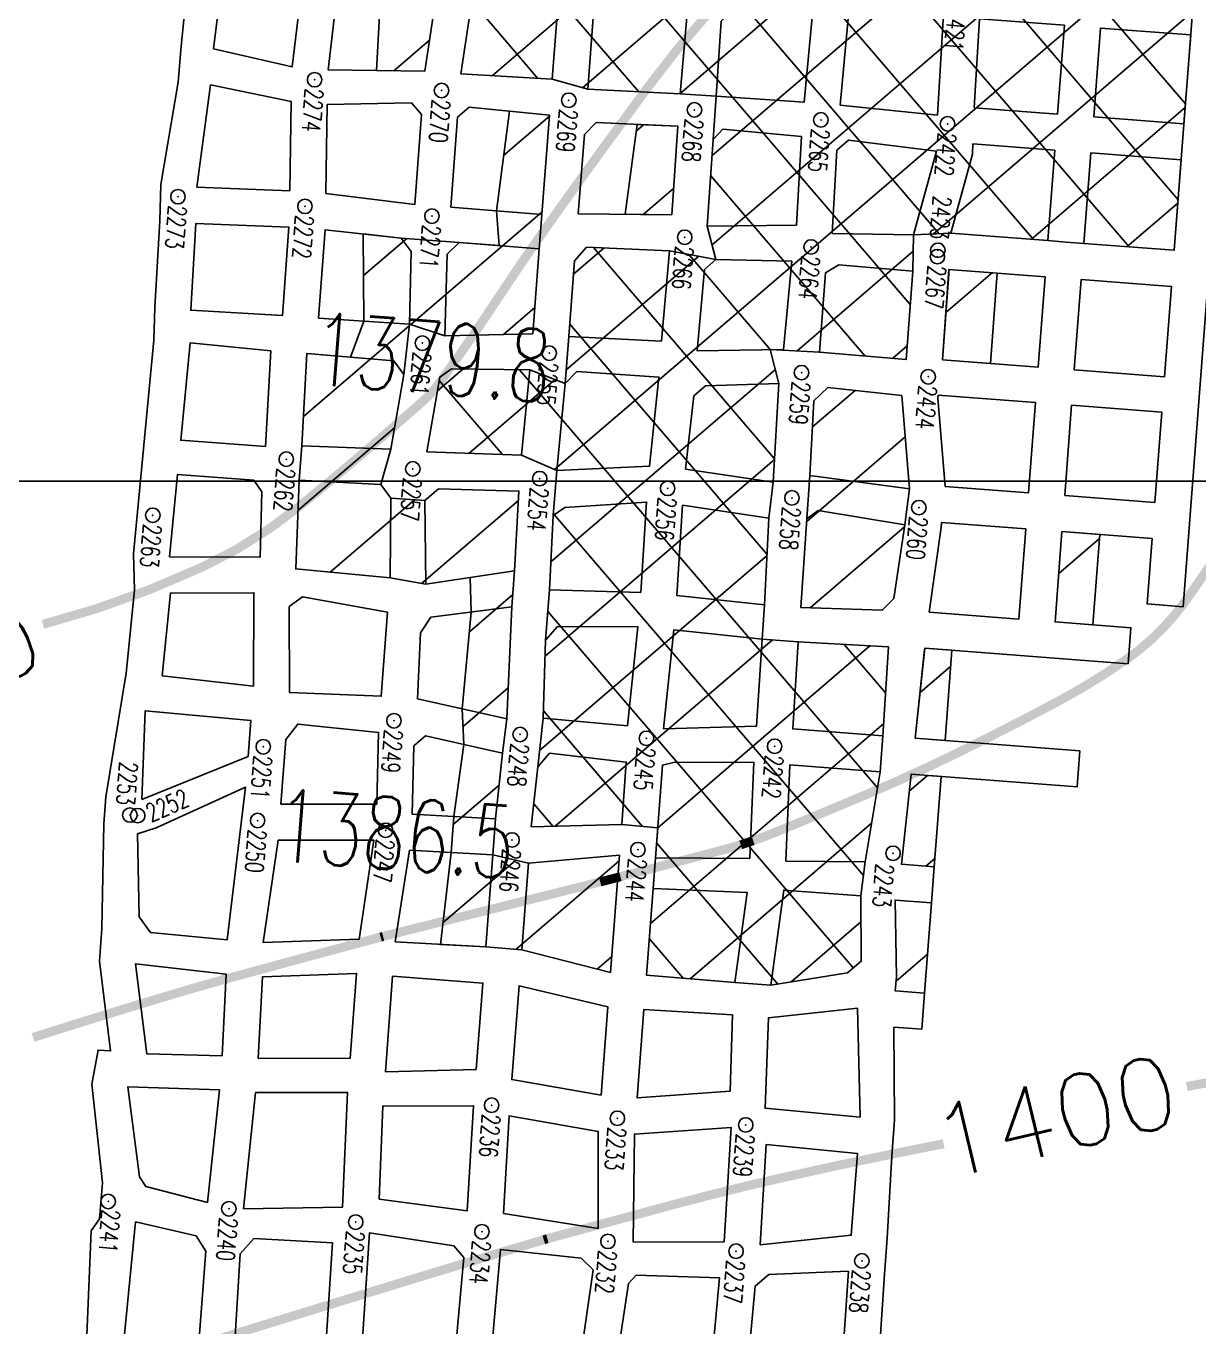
# Model space of a CAD drawing. Header units: inches. Extents: x 10131215 to 10153225, y 3476725 to 3491422.
# Drawn here: x 10138275 to 10138923, y 3483533 to 3484251 of the extents above; entities that cross this region are included whole.
import ezdxf
from ezdxf.enums import TextEntityAlignment as Align

# ---------------------------------------------------------------- set-up
doc = ezdxf.new("R2010")
doc.units = ezdxf.units.IN
doc.header["$LTSCALE"] = 100
doc.header["$MEASUREMENT"] = 0
doc.header["$PDMODE"] = 32
doc.header["$PDSIZE"] = 8
doc.layers.get('0').update_dxf_attribs({"color": 60, "linetype": 'CONTINUOUS'})
for name, color, linetype in [('ELEVATIONS-UPEER MASON-CONTOURS', 175, 'CONTINUOUS'), ('ELEVATIONS-UPPER MASON-SPOT', 175, 'CONTINUOUS'), ('GRID COORDINATES-VA SOUTH NAD27', 252, 'CONTINUOUS'), ('MINE WORKINGS-ADVANCED-SURVEYED', 7, 'CONTINUOUS'), ('MINE WORKINGS-RETREAT AREA', 4, 'CONTINUOUS'), ('SPADS-LABEL', 90, 'CONTINUOUS'), ('SPADS-SYMBOL', 90, 'CONTINUOUS')]:
    doc.layers.add(name, color=color, linetype=linetype)
doc.styles.add('LEV', font='SIMPLEX.shx', dxfattribs={"width": 0.7, "height": 40})
doc.styles.add('SP', font='SIMPLEX', dxfattribs={"width": 0.75, "height": 12})
doc.styles.get("Standard").update_dxf_attribs({"font": 'simplex.shx'})

# ---------------------------------------------------------------- blocks, each defined once
blk = doc.blocks.new('*X9')
at = {"color": 0}
for p, q in [((778046.29, 181586), (777533.67, 182098.62)), ((778046.31, 181532.94), (777531.26, 182047.99)), ((778021.32, 181504.9), (777532.99, 181993.24)), ((777968.31, 181504.88), (777533.77, 181939.42)), ((777713.41, 181569.36), (778046.18, 181902.13)), ((777767.29, 181570.2), (777976.23, 181779.14)), ((777787.71, 181537.59), (777976.24, 181726.13)), ((777916.1, 181504.06), (777718.3, 181701.86)), ((777791.49, 181488.34), (777996.34, 181693.19)), ((777714.12, 181357.94), (778046.26, 181690.08)), ((777903.22, 181463.9), (777716.86, 181650.26)), ((777912.88, 181503.66), (778046.28, 181637.06)), ((777663.22, 181572.21), (777707.75, 181616.73)), ((777744.53, 181569.56), (777696.21, 181617.88)), ((777688.43, 181572.63), (777648.74, 181612.31)), ((777967.13, 181504.88), (778046.3, 181584.05)), ((778020.18, 181504.9), (778046.31, 181531.03)), ((777880.58, 181433.51), (777787.8, 181526.29)), ((777842.62, 181433.41), (777902.58, 181493.37)), ((777716.4, 181413.25), (777784.61, 181481.46)), ((777716.41, 181466.29), (777732.18, 181482.07)), ((777834.93, 181373.09), (777726.15, 181481.88)), ((777828.01, 181433.05), (777779, 181482.06)), ((777895.64, 181433.39), (777903.29, 181441.04)), ((777834.87, 181320.12), (777716.41, 181438.59)), ((777716.07, 181306.85), (777831.6, 181422.39)), ((777646.37, 181396.25), (777659.46, 181409.35)), ((777666.39, 181363.24), (777710.64, 181407.49)), ((777905.65, 181196.31), (777690.58, 181411.38)), ((777684.9, 181364.03), (777646.92, 181402)), ((777716.87, 181254.63), (777834.94, 181372.69)), ((777901.6, 181147.33), (777715.43, 181333.49)), ((777717.82, 181202.54), (777834.89, 181319.61)), ((777899.94, 181095.96), (777716.45, 181279.44)), ((777729.73, 181161.41), (777841.59, 181273.27)), ((777786.22, 181164.87), (777895.47, 181274.12)), ((777906.09, 181248.9), (777881.14, 181273.85)), ((777786.27, 181111.89), (777906.33, 181231.95)), ((777777.84, 181165.02), (777718.28, 181224.58)), ((777810.53, 181083.12), (777903.89, 181176.48)), ((777728.54, 181161.29), (777716.88, 181172.95)), ((777858.97, 181083.89), (777786.24, 181156.62)), ((777866.04, 181085.59), (777902.2, 181121.75)), ((777806.69, 181083.14), (777786.28, 181103.55))]:
    blk.add_line(p, q, dxfattribs=at)
blk = doc.blocks.new('*X10')
at = {"color": 0}
for p, q in [((777608.74, 181570.75), (777627.03, 181589.05)), ((777672.81, 181528.76), (777696.42, 181552.37)), ((777744.79, 181547.71), (777748.68, 181551.6)), ((777752.27, 181502.16), (777767.88, 181517.76)), ((777628.78, 181431.7), (777696.41, 181499.33)), ((777923.17, 181460.92), (777947.12, 181484.88)), ((777600.73, 181456.68), (777622.92, 181478.87)), ((777680.26, 181430.15), (777696.41, 181446.29)), ((777573.6, 181376.51), (777628.02, 181430.94)), ((777854.52, 181392.27), (777876.45, 181414.2)), ((777855.31, 181340.03), (777905.99, 181390.71)), ((777574.56, 181324.44), (777624.23, 181374.11)), ((777860.92, 181292.6), (777909.5, 181341.19)), ((777996.39, 181322.01), (778017.39, 181343.01)), ((777594.97, 181291.82), (777638.39, 181335.24)), ((777645.69, 181289.51), (777695.55, 181339.37)), ((777674.17, 181264.95), (777696.45, 181287.24)), ((777925, 181250.62), (777940.8, 181266.42)), ((777674.67, 181212.42), (777697.91, 181235.67)), ((777923.28, 181195.86), (777932.57, 181205.16)), ((777673.45, 181158.17), (777697, 181181.72)), ((777935.61, 181155.16), (777940.22, 181159.77)), ((777671.94, 181103.63), (777709.41, 181141.09)), ((777713.38, 181092.03), (777766.26, 181144.91)), ((777924.02, 181090.54), (777940.24, 181106.76)), ((777758.91, 181084.53), (777766.28, 181091.9))]:
    blk.add_line(p, q, dxfattribs=at)

msp = doc.modelspace()

# ---------------------------------------------------------------- linework, layer by layer
at = {"layer": 'ELEVATIONS-UPEER MASON-CONTOURS', "const_width": 5}
for points in [[(10135978.88, 3483263.25, 0), (10135880.17, 3483248.32, 0.000547)], [(10136147.76, 3483288.54, 0.000001), (10135988.51, 3483264.69, 0.000023)], [(10139638.83, 3483431.71, 0.000001), (10139693.52, 3483463.69, 0.000011)], [(10138804.87, 3484318.68, 0.000002), (10138743.64, 3484310.02, 0.000372)], [(10137623.41, 3484107.95, 0), (10137609.74, 3484100.71, -0.000133)], [(10138738.73, 3484588.48, -0.000001), (10138730.53, 3484585.1, -0.00003)], [(10139736.41, 3483488.78, -0.000003), (10139816.89, 3483535.85, -0.000201)], [(10138881.68, 3484329.51, -0.000037), (10138830.16, 3484322.25, 0.000077)], [(10138666.65, 3484273.76, 0.033928), (10138618.81, 3484217.51, 0.001908), (10138593.93, 3484183.61, 0.001963), (10138570, 3484150.47, 0.009693), (10138535.63, 3484100.47, -0.010686), (10138504.37, 3484055.18, -0.055149), (10138493.84, 3484043.55, -0.009854), (10138427.19, 3483986.81, -0.063196), (10138372.05, 3483952.29, -0.044136), (10138284.57, 3483920.87)], [(10138949.4, 3483393.11, -0.000024), (10138934.64, 3483386.2, -0.008504), (10138834.19, 3483341.3, 0.006474), (10138702.02, 3483282.86, 0.003016), (10138619.25, 3483244.37, 0.011317), (10138597.49, 3483233.49, 0.000202), (10138591.61, 3483230.37, 0.000208), (10138585.89, 3483227.34, 0.000707), (10138561.24, 3483214.2, 0.000088), (10138364.02, 3483108.7, 0.00524), (10138179.46, 3483007.42, -0.008789), (10138068.99, 3482947.81, -0.009687), (10138044.51, 3482935.76, -0.022299), (10138033.56, 3482931.2, -0.008687), (10138024.18, 3482927.97, -0.007391), (10138013.03, 3482924.53, -0.006553), (10137967.09, 3482911.72, 0.006281), (10137919.15, 3482898.38, 0.000026), (10137785.12, 3482859.27, 0.000021), (10137618.4, 3482810.6, 0.000039), (10136991.83, 3482627.62, -0.000171), (10136847.47, 3482585.5, -0.000311)], [(10138944.19, 3483975.95, -0.014139), (10138916.48, 3483934.56, -0.035252), (10138903.76, 3483919.11, -0.050029), (10138883.66, 3483901.78, -0.029985), (10138846, 3483878.6, -0.009764), (10138785.55, 3483847.73, -0.013345), (10138740.32, 3483827.21, -0.003046), (10138688.39, 3483805.66, -0.014147), (10138677.05, 3483801.41, -0.001408), (10138671.09, 3483799.39, -0.009122), (10138670.17, 3483799.09, -0.00624), (10138662.28, 3483796.86, -0.002043), (10138638.07, 3483790.44, -0.000278), (10138603.7, 3483781.49, -0.001462), (10138597.15, 3483779.81, -0.000182), (10138592.5, 3483778.63, -0.00004), (10138571.43, 3483773.31, -0.000809), (10138523.84, 3483761.37, 0.00075), (10138472.52, 3483748.5, 0.004113), (10138471.18, 3483748.15, 0.000076), (10138398.49, 3483728.52, 0.00689), (10138352.34, 3483715.36, 0.004313), (10138279.09, 3483692.69)], [(10138936.56, 3483669.42, -0.004558), (10138916.66, 3483665.58)], [(10136140.6, 3482595.77), (10136698.72, 3482758.89), (10137646.88, 3483036.01, -0.089518), (10137711.17, 3483042.83, 0.138132), (10137752.68, 3483051.32, 0.087871), (10137782.39, 3483073.98, 0.011366), (10137971.71, 3483289.32, 0.000822), (10137996.71, 3483319.19, 0.002897), (10138003.74, 3483327.71, 0.178201), (10138019.46, 3483373.49, -0.259755), (10138035.52, 3483403.86, -0.052601), (10138066.87, 3483419.82, -0.011321), (10138220.37, 3483474.67, -0.000067), (10138268.48, 3483490.64, -0.00306), (10138269.54, 3483490.98, -0.001054), (10138298.97, 3483500.28, -0.000417), (10138373.45, 3483523.56, -0.001449), (10138493.31, 3483560.54, -0.00256), (10138561.34, 3483580.94, -0.005365), (10138563.29, 3483581.49, -0.000155), (10138631.06, 3483599.83, -0.010487), (10138692.65, 3483615.1, -0.00726), (10138782.33, 3483633.99)]]:
    msp.add_lwpolyline(points, format="xyb", dxfattribs=at)
at = {"layer": 'GRID COORDINATES-VA SOUTH NAD27'}
msp.add_line((10153220, 3484000), (10131220, 3484000), dxfattribs=at)
at = {"layer": 'MINE WORKINGS-ADVANCED-SURVEYED'}
for points in [[(10138943.68, 3484309.12), (10138917.47, 3483966.77), (10138914.7, 3483930.62), (10138894.76, 3483932.15), (10138897.53, 3483968.3), (10138847.67, 3483972.12), (10138843.86, 3483922.26), (10138885.76, 3483919.06), (10138884.23, 3483899.11), (10138771.9, 3483907.71)], [(10138799.13, 3484206.3), (10138845.27, 3484202.76), (10138849.03, 3484251.84), (10138802.09, 3484255.43)], [(10138786.34, 3484137), (10138839.92, 3484132.89), (10138843.75, 3484182.82), (10138798.41, 3484186.29)], [(10138781.69, 3484067.08), (10138834.57, 3484063.03), (10138838.4, 3484112.95), (10138785.25, 3484117.02)], [(10138779.33, 3484047.56), (10138833.08, 3484043.44), (10138829.26, 3483993.59), (10138783.11, 3483997.12)], [(10138781.2, 3483977.21), (10138827.73, 3483973.65), (10138823.91, 3483923.79), (10138774.4, 3483927.58)], [(10138771.8, 3483906.92), (10138766.49, 3483857.98)], [(10138766.49, 3483857.98), (10138857.57, 3483851.01), (10138856.04, 3483831.06), (10138764.33, 3483838.09)], [(10138764.33, 3483838.09), (10138758.94, 3483788.35)], [(10138758.94, 3483788.35), (10138777.1, 3483786.96), (10138775.58, 3483767.02), (10138755.49, 3483768.56)], [(10138755.58, 3483718.4), (10138771.76, 3483717.16), (10138770.23, 3483697.22), (10138754.79, 3483698.4)]]:
    msp.add_lwpolyline(points, dxfattribs=at)
at = {"layer": 'MINE WORKINGS-ADVANCED-SURVEYED', "flags": 128}
for points in [[(10138345.91, 3484077.93), (10138346.32, 3484095.96), (10138349.1, 3484143.89), (10138349.68, 3484163.91), (10138359.29, 3484220.34), (10138360.9, 3484240.27), (10138365.78, 3484288.04)], [(10138802.09, 3484255.43), (10138799.13, 3484206.3)], [(10138798.41, 3484186.29), (10138798.26, 3484180.72), (10138786.34, 3484137)], [(10138785.25, 3484117.02), (10138785.2, 3484114.54), (10138781.69, 3484067.08)], [(10138334.63, 3483959.81), (10138345.91, 3484077.93)], [(10138365.84, 3484076.36), (10138360.72, 3484022.65), (10138407.56, 3484019.06)], [(10138407.56, 3484019.06), (10138410.43, 3484071.93), (10138365.84, 3484076.36)], [(10138779.33, 3484047.56), (10138779.11, 3484045.8), (10138783.11, 3483997.12)], [(10138401.06, 3484000.52), (10138358.91, 3484003.75), (10138354.57, 3483958.29)], [(10138354.57, 3483958.29), (10138404.69, 3483958.1), (10138405.57, 3483994.14), (10138401.06, 3484000.52)], [(10138781.2, 3483977.21), (10138780.85, 3483974.43), (10138774.4, 3483927.58)], [(10138308.27, 3483514.81), (10138311.23, 3483585.82), (10138315.8, 3483592.46), (10138317.48, 3483612.39), (10138311.55, 3483666.97), (10138315, 3483685.76), (10138321.98, 3483685.23), (10138315.75, 3483734.85), (10138317.12, 3483752.8), (10138318.19, 3483810.63), (10138319.34, 3483825.59), (10138330.59, 3483893.93), (10138335.1, 3483939.72), (10138334.63, 3483959.81)], [(10138627.57, 3483863.17), (10138633.21, 3483917.89), (10138682.04, 3483912.69)], [(10138627.57, 3483863.17), (10138678.97, 3483864.68), (10138682.04, 3483912.69)], [(10138701.99, 3483911.31), (10138698.92, 3483863.15), (10138748.77, 3483859.34), (10138751.86, 3483908.41)], [(10138701.99, 3483911.31), (10138751.86, 3483908.41)], [(10138675.19, 3483791.63), (10138623.06, 3483791.87), (10138626.87, 3483843.15), (10138633.02, 3483844.64)], [(10138633.02, 3483844.64), (10138677.45, 3483844.74), (10138675.19, 3483791.63)], [(10138695.13, 3483790.1), (10138697.39, 3483843.21), (10138747.24, 3483839.39), (10138738.98, 3483789.77)], [(10138738.98, 3483789.77), (10138695.13, 3483790.1)], [(10138755.58, 3483718.4), (10138756.18, 3483726.27), (10138755.49, 3483768.56)], [(10138864.57, 3483373.06), (10138844.69, 3483375.52), (10138792.69, 3483377.35), (10138772.74, 3483378.82), (10138743.32, 3483381.43), (10138734.26, 3483380.58), (10138743.64, 3483461.1), (10138744.22, 3483481.12), (10138749.6, 3483561.94), (10138751.18, 3483581.88), (10138753.61, 3483627.17), (10138755.14, 3483647.12), (10138754.79, 3483698.4)]]:
    msp.add_lwpolyline(points, dxfattribs=at)
for points in [[(10138378.85, 3484238.82), (10138384.72, 3484286.5), (10138428.7, 3484282.46), (10138422.26, 3484228.81)], [(10138495.53, 3484226.58), (10138501.83, 3484268.18), (10138494.46, 3484276.76), (10138449.05, 3484285.8), (10138442.2, 3484227.16)], [(10138515.47, 3484225.08), (10138566.05, 3484222.04), (10138569.46, 3484267.01), (10138527.37, 3484274.26), (10138521.77, 3484266.66)], [(10138585.68, 3484216.52), (10138636.64, 3484214.05), (10138641.02, 3484262.54), (10138595.69, 3484269.03), (10138589.25, 3484263.5)], [(10138725.13, 3484207.78), (10138730.35, 3484263.55), (10138736.86, 3484270.07), (10138782.59, 3484264.16), (10138778.85, 3484202.26)], [(10138656.6, 3484212.69), (10138659.43, 3484254.11), (10138665.94, 3484260.63), (10138710.33, 3484264.06), (10138705.19, 3484209.29)], [(10138369.62, 3484162.33), (10138420.98, 3484160.39), (10138421.69, 3484209.79), (10138377.23, 3484218.88)], [(10138440.92, 3484158.92), (10138490, 3484152.78), (10138493.73, 3484202.64), (10138488.2, 3484209.07), (10138441.63, 3484208.15)], [(10138509.95, 3484151.29), (10138560.29, 3484147.26), (10138564.51, 3484202.1), (10138520.11, 3484206.68), (10138513.68, 3484201.15)], [(10138580.38, 3484147.72), (10138583.76, 3484191.59), (10138590.28, 3484198.11), (10138635.42, 3484196.09), (10138632.08, 3484147.2)], [(10138701, 3484141.4), (10138651.7, 3484140.85), (10138654.96, 3484188.74), (10138660.36, 3484194.39), (10138703.76, 3484190.34)], [(10138720.72, 3484136.88), (10138765.73, 3484136.03), (10138778.32, 3484182.24), (10138729.69, 3484188.38), (10138723.25, 3484182.85)], [(10138416.89, 3484091.5), (10138420.5, 3484140.37), (10138369.04, 3484142.32), (10138366.26, 3484094.38)], [(10138436.84, 3484090.03), (10138440.45, 3484138.9), (10138482.6, 3484134.28), (10138488.06, 3484126.85), (10138487.07, 3484086.81)], [(10138506.64, 3484080.33), (10138508.01, 3484125.36), (10138514.51, 3484131.89), (10138558.83, 3484128.32), (10138555.21, 3484081.45)], [(10138626.33, 3484077.43), (10138630.72, 3484127.25), (10138584.98, 3484129.31), (10138578.38, 3484121.79), (10138575.15, 3484079.92)], [(10138693.74, 3484072.75), (10138698.48, 3484121.53), (10138656.46, 3484122.49), (10138650.07, 3484116.91), (10138646.01, 3484072.08)], [(10138761.64, 3484067.14), (10138765.25, 3484116.01), (10138724.41, 3484119.54), (10138717.04, 3484115.09), (10138713.68, 3484071.22)], [(10138427.66, 3484019.46), (10138476.77, 3484017.73), (10138483.98, 3484058.96), (10138478.52, 3484066.39), (10138430.37, 3484070.45)], [(10138496.71, 3484016.23), (10138549.07, 3484014.44), (10138553.68, 3484061.51), (10138510.28, 3484062.01), (10138503.93, 3484057.47)], [(10138568.48, 3484005.93), (10138619.8, 3484008.35), (10138624.96, 3484057.48), (10138579.68, 3484060.51), (10138573.16, 3484053.99)], [(10138639.73, 3484006.66), (10138688.08, 3483999.49), (10138691.29, 3484053.88), (10138650.7, 3484052.71), (10138644.31, 3484047.14)], [(10138708.38, 3484003.09), (10138763.39, 3483995.79), (10138759.17, 3484047.27), (10138718.22, 3484051.82), (10138710.63, 3484044.37)], [(10138424.23, 3483951.52), (10138426.14, 3484000.52), (10138471.28, 3483998.08), (10138476.74, 3483990.65), (10138476.45, 3483946.55)], [(10138496.24, 3483943.06), (10138495.69, 3483989.23), (10138503.19, 3483995.69), (10138547.55, 3483994.5), (10138545.19, 3483950.55)], [(10138564.44, 3483940.05), (10138566.57, 3483981.01), (10138572.94, 3483985.53), (10138618.11, 3483988.42), (10138614.88, 3483938.51)], [(10138634.81, 3483936.82), (10138638.04, 3483986.73), (10138685.69, 3483979.6), (10138683.36, 3483931.65)], [(10138703.31, 3483930.26), (10138706.71, 3483979.14), (10138713.04, 3483983.72), (10138760.91, 3483975.92), (10138754.86, 3483935.26), (10138748.36, 3483928.72)], [(10138350.53, 3483892.4), (10138355.04, 3483938.19), (10138401.11, 3483938.32), (10138401, 3483886.78)], [(10138420.78, 3483883.2), (10138420.57, 3483930.74), (10138428.02, 3483936.17), (10138475.03, 3483927.6), (10138471.55, 3483881.17)], [(10138491.5, 3483879.68), (10138493.23, 3483916.21), (10138498.89, 3483924.81), (10138543.66, 3483930.61), (10138540.92, 3483868.63)], [(10138607.64, 3483864.86), (10138613.28, 3483919.58), (10138568.9, 3483919.65), (10138562.3, 3483912.13), (10138561.01, 3483869.1)], [(10138339.28, 3483824.06), (10138341.02, 3483873.07), (10138399.49, 3483867.84), (10138397.9, 3483847.91)], [(10138415.94, 3483821.61), (10138469.01, 3483821.53), (10138470.06, 3483861.23), (10138425.41, 3483865.77), (10138418.71, 3483857.28)], [(10138534.7, 3483813.5), (10138488.64, 3483816.02), (10138489.55, 3483853.75), (10138495.98, 3483859.29), (10138538.47, 3483849.76)], [(10138604.42, 3483810.34), (10138554.41, 3483808.97), (10138557.96, 3483842.25), (10138564.55, 3483849.77), (10138606.94, 3483844.84)], [(10138337.68, 3483759.25), (10138344.04, 3483750.74), (10138386.31, 3483746.6), (10138396.54, 3483830.96), (10138347.11, 3483808.41), (10138336.83, 3483805.19)], [(10138406.25, 3483745.12), (10138414.46, 3483801.67), (10138467.49, 3483801.59), (10138459.32, 3483747.05)], [(10138479.26, 3483745.53), (10138487.13, 3483796.08), (10138533.16, 3483793.56), (10138529.25, 3483742.71)], [(10138549.19, 3483741.17), (10138552.87, 3483789.03), (10138603.12, 3483793.39), (10138598.16, 3483728.58)], [(10138618.1, 3483727.05), (10138621.76, 3483774.91), (10138673.74, 3483772.68), (10138666.93, 3483723.05)], [(10138686.87, 3483721.53), (10138693.91, 3483774.14), (10138736.53, 3483770.9), (10138736.78, 3483734.78), (10138729.26, 3483728.33)], [(10138383.57, 3483682.62), (10138385.9, 3483727.58), (10138335.69, 3483733.32), (10138341.92, 3483683.7)], [(10138454.31, 3483681.24), (10138457.88, 3483728.1), (10138405.85, 3483726.1), (10138403.52, 3483681.14)], [(10138524.04, 3483674.9), (10138527.72, 3483722.76), (10138477.82, 3483726.59), (10138473.8, 3483673.74)], [(10138592.96, 3483660.78), (10138596.7, 3483709.64), (10138547.66, 3483721.23), (10138543.67, 3483669.38)], [(10138664.34, 3483663.07), (10138665.55, 3483705.11), (10138616.65, 3483708.11), (10138612.91, 3483659.25)], [(10138736.19, 3483648.57), (10138734.79, 3483708.85), (10138685.49, 3483703.58), (10138683.67, 3483653.57)], [(10138337.83, 3483615.7), (10138341.4, 3483610.38), (10138375.56, 3483601.59), (10138382.17, 3483663.67), (10138331.5, 3483665.44)], [(10138395.35, 3483598.1), (10138450.05, 3483598.92), (10138452.87, 3483662.29), (10138402.11, 3483662.2)], [(10138470.45, 3483603.37), (10138519.07, 3483596.99), (10138522.5, 3483654.96), (10138472.35, 3483654.79)], [(10138539.01, 3483595.46), (10138591.33, 3483587.09), (10138591.44, 3483640.83), (10138542.14, 3483649.44)], [(10138610.82, 3483579.58), (10138660.98, 3483579.77), (10138664.81, 3483642.98), (10138611.38, 3483639.31)], [(10138680.92, 3483578.21), (10138731.24, 3483583.46), (10138734.67, 3483628.62), (10138684.14, 3483633.48)], [(10138369.28, 3483504.79), (10138374.53, 3483574.59), (10138369.15, 3483583.02), (10138335.73, 3483590.78), (10138328.71, 3483519.12), (10138332.19, 3483512.8)], [(10138459.58, 3483500.9), (10138465.01, 3483584.73), (10138511.56, 3483577.51), (10138517.08, 3483571.07), (10138510.18, 3483494.01)], [(10138389.23, 3483503.29), (10138393.48, 3483573.17), (10138401.13, 3483581.62), (10138444.53, 3483579.28), (10138439.64, 3483502.43)], [(10138530.13, 3483492.49), (10138537.48, 3483575.52), (10138582.06, 3483570.75), (10138588.58, 3483564.24), (10138577.79, 3483488.84)], [(10138597.74, 3483487.31), (10138608.06, 3483556.73), (10138612.44, 3483561.41), (10138658.42, 3483559.91), (10138651.49, 3483484.21)], [(10138671.2, 3483479.66), (10138678.13, 3483555.35), (10138685.65, 3483561.79), (10138729.67, 3483563.52), (10138724.28, 3483482.69)]]:
    msp.add_lwpolyline(points, close=True, dxfattribs=at)
at = {"layer": 'MINE WORKINGS-ADVANCED-SURVEYED'}
for points in [[(10138865.22, 3484201.23), (10138915.07, 3484197.42), (10138918.83, 3484246.5), (10138868.97, 3484250.31)], [(10138859.87, 3484131.37), (10138909.72, 3484127.55), (10138913.55, 3484177.48), (10138863.69, 3484181.29)], [(10138854.52, 3484061.5), (10138904.37, 3484057.68), (10138908.2, 3484107.61), (10138858.34, 3484111.43)], [(10138849.2, 3483992.06), (10138853.02, 3484041.92), (10138902.87, 3484038.1), (10138899.06, 3483988.24)]]:
    msp.add_lwpolyline(points, close=True, dxfattribs=at)
at = {"layer": 'MINE WORKINGS-RETREAT AREA'}
for points in [[(10138456.15, 3484347.43), (10138452.61, 3484304.57), (10138478.17, 3484298.84), (10138471.75, 3484281.28), (10138468.86, 3484226.87), (10138495.53, 3484226.58), (10138501.83, 3484268.18), (10138503.73, 3484293.11), (10138523.67, 3484291.59), (10138547.32, 3484289.27), (10138553.83, 3484348.45), (10138530.06, 3484349.28), (10138504.14, 3484351.25), (10138462.71, 3484353.91)], [(10138542.31, 3484204.39), (10138564.51, 3484202.1), (10138560.29, 3484147.26), (10138558.83, 3484128.32), (10138555.21, 3484081.45), (10138506.64, 3484080.33), (10138487.07, 3484086.81), (10138483.98, 3484058.96), (10138476.77, 3484017.73), (10138471.28, 3483998.08), (10138476.74, 3483990.65), (10138495.69, 3483989.23), (10138503.19, 3483995.69), (10138547.55, 3483994.5), (10138545.19, 3483950.55), (10138543.66, 3483930.61), (10138540.92, 3483868.63), (10138538.47, 3483849.76), (10138534.7, 3483813.5), (10138533.16, 3483793.56), (10138552.87, 3483789.03), (10138603.12, 3483793.39), (10138598.16, 3483728.58), (10138549.19, 3483741.17), (10138529.25, 3483742.71), (10138504.26, 3483744.12), (10138510.14, 3483794.82), (10138511.67, 3483814.76), (10138517.23, 3483854.52), (10138516.21, 3483874.16), (10138521.27, 3483927.71), (10138520.71, 3483946.81), (10138496.24, 3483943.06), (10138476.45, 3483946.55), (10138424.23, 3483951.52), (10138426.14, 3484000.52), (10138427.66, 3484019.46), (10138430.37, 3484070.45), (10138454.45, 3484068.42), (10138461.95, 3484088.42), (10138461.52, 3484136.59), (10138482.6, 3484134.28), (10138514.51, 3484131.89), (10138536.67, 3484130.1), (10138535.12, 3484149.27)], [(10138612.85, 3484197.1), (10138606.23, 3484147.46), (10138632.08, 3484147.2), (10138635.42, 3484196.09)], [(10138811.83, 3484114.99), (10138808.13, 3484065.05), (10138781.69, 3484067.08), (10138785.25, 3484117.02)], [(10138748.36, 3483928.72), (10138703.31, 3483930.26), (10138706.71, 3483979.14), (10138708.38, 3484003.09), (10138710.63, 3484044.37), (10138718.22, 3484051.82), (10138759.17, 3484047.27), (10138763.39, 3483995.79), (10138760.91, 3483975.92), (10138754.86, 3483935.26)], [(10138864.81, 3483920.66), (10138868.62, 3483970.51), (10138847.67, 3483972.12), (10138843.86, 3483922.26)], [(10138766.49, 3483857.98), (10138771.9, 3483907.71), (10138786.89, 3483906.57), (10138783.07, 3483856.71)], [(10138777.1, 3483786.96), (10138758.94, 3483788.35), (10138764.33, 3483838.09), (10138780.92, 3483836.82)], [(10138755.58, 3483718.4), (10138756.18, 3483726.27), (10138755.49, 3483768.56), (10138775.58, 3483767.02), (10138771.76, 3483717.16)]]:
    msp.add_lwpolyline(points, close=True, dxfattribs=at)
msp.add_lwpolyline([(10138521.77, 3484266.66), (10138515.47, 3484225.08), (10138566.05, 3484222.04), (10138585.68, 3484216.52), (10138636.64, 3484214.05), (10138656.6, 3484212.69), (10138654.96, 3484188.74), (10138651.7, 3484140.85), (10138656.46, 3484122.49), (10138630.72, 3484127.25), (10138584.98, 3484129.31), (10138578.38, 3484121.79), (10138575.15, 3484079.92), (10138573.16, 3484053.99), (10138553.68, 3484061.51), (10138510.28, 3484062.01), (10138503.93, 3484057.47), (10138496.71, 3484016.23), (10138549.07, 3484014.44), (10138568.48, 3484005.93), (10138566.57, 3483981.01), (10138564.44, 3483940.05), (10138562.3, 3483912.13), (10138561.01, 3483869.1), (10138557.96, 3483842.25), (10138554.41, 3483808.97), (10138604.42, 3483810.34), (10138624.29, 3483808.45), (10138623.06, 3483791.87), (10138621.76, 3483774.91), (10138618.1, 3483727.05), (10138666.93, 3483723.05), (10138686.87, 3483721.53), (10138729.26, 3483728.33), (10138736.78, 3483734.78), (10138736.53, 3483770.9), (10138738.98, 3483789.77), (10138747.24, 3483839.39), (10138748.77, 3483859.34), (10138751.86, 3483908.41), (10138701.99, 3483911.31), (10138682.04, 3483912.69), (10138683.36, 3483931.65), (10138685.69, 3483979.6), (10138688.08, 3483999.49), (10138691.29, 3484053.88), (10138686.53, 3484072.65), (10138713.68, 3484071.22), (10138761.64, 3484067.14), (10138765.25, 3484116.01), (10138765.73, 3484136.03), (10138786.34, 3484137), (10138839.92, 3484132.89), (10138850.04, 3484132.12), (10138859.87, 3484131.37), (10138909.72, 3484127.55), (10138920.36, 3484266.44)], dxfattribs=at)
at = {"layer": 'SPADS-SYMBOL'}
for p in [(10138434.7, 3484221.78), (10138504.84, 3484215.82), (10138575.15, 3484210.43), (10138644.61, 3484205.11), (10138714.46, 3484199.58), (10138784.47, 3484197.4), (10138359.15, 3484157.16), (10138429.34, 3484151.78), (10138499.52, 3484146.41), (10138639.23, 3484134.74), (10138709.08, 3484129.39), (10138779.12, 3484127.54), (10138778.85, 3484124.05), (10138494.27, 3484076.26), (10138564.39, 3484070.73), (10138703.77, 3484059.96), (10138773.77, 3484057.67), (10138419.02, 3484012.14), (10138488.95, 3484006.8), (10138559.08, 3484001.43), (10138629.77, 3483996.02), (10138698.47, 3483990.76), (10138345.26, 3483981.16), (10138768.61, 3483985.39), (10138478.53, 3483867.63), (10138548.26, 3483860.06), (10138406.32, 3483853.27), (10138618.06, 3483857.97), (10138688.92, 3483853.52), (10138332.58, 3483815.56), (10138336.92, 3483815.23), (10138403.2, 3483812.54), (10138473.9, 3483807.13), (10138543.79, 3483801.78), (10138613.35, 3483796.45), (10138754.35, 3483794.41), (10138532.52, 3483655.26), (10138601.99, 3483648.06), (10138672.91, 3483644.38), (10138320.6, 3483602.1), (10138387.3, 3483598.05), (10138457.41, 3483590.69), (10138527.17, 3483585.35), (10138596.78, 3483580.02), (10138667.57, 3483574.6), (10138737.11, 3483569.27)]:
    msp.add_point(p, dxfattribs=at)

# ---------------------------------------------------------------- block references
at = {"layer": 'MINE WORKINGS-RETREAT AREA', "xscale": 1.000028516851045, "yscale": 1.000028516851045, "zscale": 1.000028516851045, "rotation": 355.6010874874682}
for name in ['*X9', '*X10']:
    msp.add_blockref(name, (9349211.4, 3362830.09), dxfattribs=at)

# ---------------------------------------------------------------- texts
at = {"layer": 'ELEVATIONS-UPEER MASON-CONTOURS', "style": 'LEV'}
msp.add_text('1380', height=40.001, rotation=29.04081, dxfattribs=at).set_placement((10138168.73, 3483834.83))
at = {"layer": 'ELEVATIONS-UPEER MASON-CONTOURS'}
msp.add_text('1400', height=40.001, rotation=13.35718, dxfattribs=at).set_placement((10138915.08, 3483645.38), align=Align.RIGHT)
at = {"layer": 'ELEVATIONS-UPPER MASON-SPOT', "style": 'LEV', "width": 0.7}
for s, p in [('1379.8', (10138499.69, 3484068.29)), ('1386.5', (10138479.46, 3483805.3))]:
    msp.add_text(s, height=40.001, rotation=355.60109, dxfattribs=at).set_placement(p, align=Align.MIDDLE)
at = {"layer": 'SPADS-LABEL', "style": 'SP', "width": 0.7}
for s, rotation, p in [('2421', 265.55003, (10138788.68, 3484249.52)), ('2274', 265.55003, (10138433.63, 3484204.88)), ('2270', 265.55003, (10138503.77, 3484198.92)), ('2269', 265.55003, (10138574.09, 3484193.53)), ('2268', 265.55003, (10138643.55, 3484188.21)), ('2265', 265.55003, (10138713.39, 3484182.68)), ('2422', 265.55003, (10138783.4, 3484180.5)), ('2273', 265.55003, (10138358.08, 3484140.26)), ('2423', 265.55003, (10138780.73, 3484145.53)), ('2272', 265.55003, (10138428.27, 3484134.88)), ('2271', 265.55003, (10138498.46, 3484129.51)), ('2266', 265.55003, (10138638.16, 3484117.84)), ('2264', 265.55003, (10138708.01, 3484112.49)), ('2267', 265.55003, (10138777.78, 3484107.15)), ('2261', 265.55003, (10138493.2, 3484059.36)), ('2255', 265.55003, (10138563.32, 3484053.83)), ('2259', 265.55003, (10138702.7, 3484043.06)), ('2424', 265.55003, (10138772.7, 3484040.77)), ('2262', 265.55003, (10138417.95, 3483995.24)), ('2257', 265.55003, (10138487.89, 3483989.9)), ('2254', 265.55003, (10138558.01, 3483984.53)), ('2256', 265.55003, (10138628.7, 3483979.12)), ('2258', 265.55003, (10138697.4, 3483973.86)), ('2260', 265.55003, (10138767.54, 3483968.49)), ('2263', 265.55003, (10138344.19, 3483964.26)), ('2249', 265.55003, (10138477.46, 3483850.73)), ('2248', 265.55003, (10138547.19, 3483843.16)), ('2245', 265.55003, (10138616.99, 3483841.07)), ('2253', 265.55003, (10138331.05, 3483832.94)), ('2251', 265.55003, (10138405.25, 3483836.37)), ('2242', 265.55003, (10138687.85, 3483836.62)), ('2252', 23.23012, (10138353.26, 3483820.87)), ('2250', 265.55003, (10138402.13, 3483795.65)), ('2247', 265.55003, (10138472.83, 3483790.23)), ('2246', 265.55003, (10138542.73, 3483784.88)), ('2244', 265.55003, (10138612.28, 3483779.55)), ('2243', 265.55003, (10138748.95, 3483776.57)), ('2236', 265.55003, (10138531.46, 3483638.36)), ('2233', 265.55003, (10138600.92, 3483631.16)), ('2239', 265.55003, (10138671.84, 3483627.48)), ('2241', 265.55003, (10138321.26, 3483585.64)), ('2240', 265.55003, (10138386.23, 3483581.16)), ('2235', 265.55003, (10138456.35, 3483573.79)), ('2234', 265.55003, (10138526.1, 3483568.45)), ('2232', 265.55003, (10138595.71, 3483563.12)), ('2237', 265.55003, (10138666.5, 3483557.7)), ('2238', 265.55003, (10138736.05, 3483552.38))]:
    msp.add_text(s, height=10, rotation=rotation, dxfattribs=at).set_placement(p, align=Align.MIDDLE)

doc.saveas('drawing.dxf')
